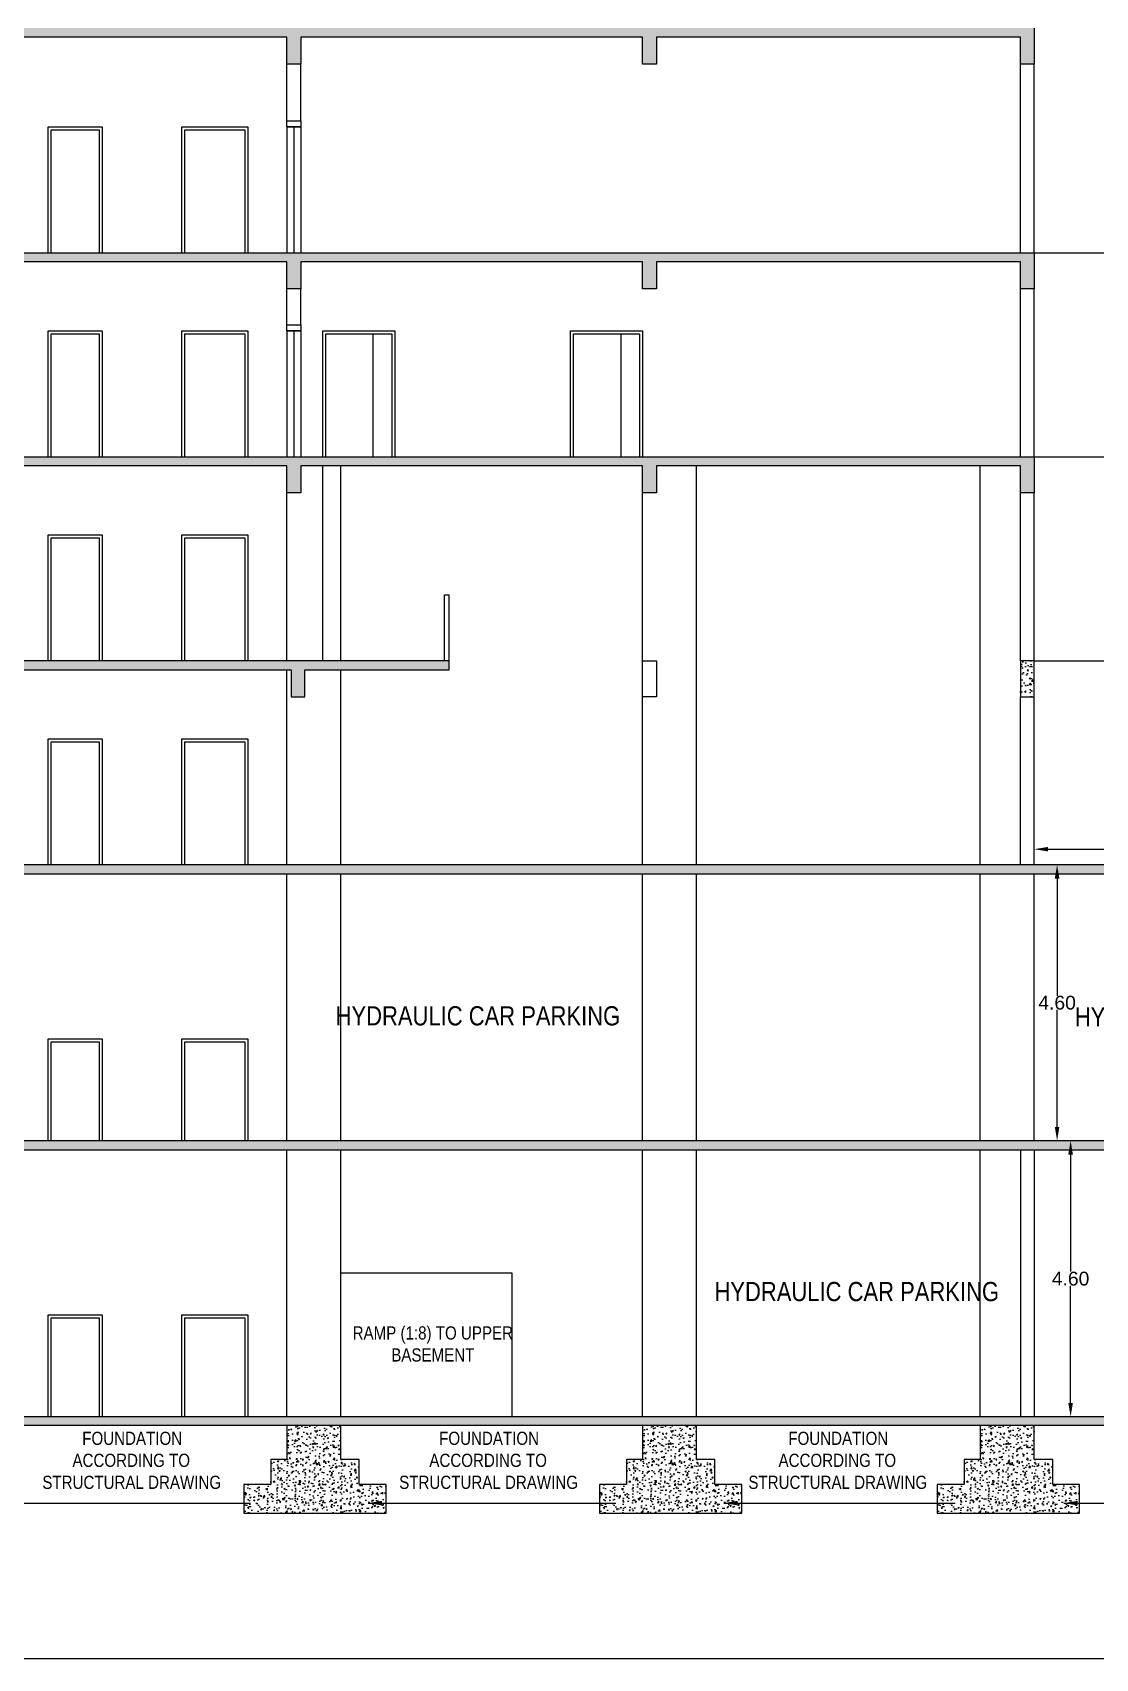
# Model space of a CAD drawing. Header units: metres. Extents: x -38 to 401, y 28 to 287.
# Drawn here: x 363.22 to 380.94, y 232.93 to 260.04 of the extents above; entities that cross this region are included whole.
import ezdxf

# ---------------------------------------------------------------- set-up
doc = ezdxf.new("R2010")
doc.units = ezdxf.units.M
doc.styles.get("Standard").update_dxf_attribs({"font": 'arial.ttf'})
doc.dimstyles.get("Standard").update_dxf_attribs({"dimtxt": 0.18, "dimasz": 0.18, "dimexe": 0.18, "dimexo": 0.0625, "dimgap": 0.09, "dimtad": 0, "dimtih": 1, "dimtoh": 1, "dimdec": 4, "dimzin": 0, "dimdsep": 46, "dimtxsty": 'Standard', "dimcen": 0.09, "dimadec": 0, "dimazin": 0, "dimtfac": 1, "dimtdec": 4, "dimtofl": 0, "dimtmove": 0, "dimatfit": 3, "dimfxl": 0, "dimtolj": 1, "dimtzin": 0, "dimarcsym": 0})

# ---------------------------------------------------------------- blocks, each defined once
blk = doc.blocks.new('*D111')
at = {"color": 0, "lineweight": -2}
for p, q in [((380.297, 245.936), (380.297, 243.983)), ((380.297, 241.796), (380.297, 243.748))]:
    blk.add_line(p, q, dxfattribs=at)
at = {"color": 0}
for points in [[(380.259, 245.936), (380.336, 245.936), (380.297, 246.166)], [(380.259, 241.796), (380.336, 241.796), (380.297, 241.566)]]:
    blk.add_solid(points, dxfattribs=at)
at = {"layer": 'Defpoints', "color": 0}
for p in [(379.917, 246.166), (379.917, 241.566), (380.297, 241.566)]:
    blk.add_point(p, dxfattribs=at)
at = {"color": 0, "lineweight": 25, "insert": (380.297, 243.866), "char_height": 0.23, "attachment_point": 5}
blk.add_mtext('\\A1;4.60', dxfattribs=at)
blk = doc.blocks.new('*D112')
at = {"color": 0, "lineweight": -2}
for p, q in [((380.522, 241.336), (380.522, 239.383)), ((380.522, 237.196), (380.522, 239.148))]:
    blk.add_line(p, q, dxfattribs=at)
at = {"color": 0}
for points in [[(380.484, 241.336), (380.561, 241.336), (380.522, 241.566)], [(380.484, 237.196), (380.561, 237.196), (380.522, 236.966)]]:
    blk.add_solid(points, dxfattribs=at)
at = {"layer": 'Defpoints', "color": 0}
for p in [(379.917, 241.566), (380.522, 236.966), (380.522, 236.966)]:
    blk.add_point(p, dxfattribs=at)
at = {"color": 0, "lineweight": 25, "insert": (380.522, 239.266), "char_height": 0.23, "attachment_point": 5}
blk.add_mtext('\\A1;4.60', dxfattribs=at)
blk = doc.blocks.new('*D114')
at = {"color": 0, "lineweight": -2}
for p, q in [((380.147, 246.426), (382.618, 246.426)), ((385.687, 246.426), (383.216, 246.426))]:
    blk.add_line(p, q, dxfattribs=at)
at = {"color": 0}
for points in [[(380.147, 246.464), (380.147, 246.388), (379.917, 246.426)], [(385.687, 246.464), (385.687, 246.388), (385.917, 246.426)]]:
    blk.add_solid(points, dxfattribs=at)
at = {"layer": 'Defpoints', "color": 0}
for p in [(385.917, 246.426), (379.917, 246.166), (385.917, 246.166)]:
    blk.add_point(p, dxfattribs=at)
at = {"color": 0, "lineweight": 25, "insert": (382.917, 246.426), "char_height": 0.23, "attachment_point": 5}
blk.add_mtext('\\A1;6.00', dxfattribs=at)

msp = doc.modelspace()

# ---------------------------------------------------------------- hatches: boundary and pattern name
at = {"lineweight": 25}
h = msp.add_hatch(dxfattribs=at)
h.set_pattern_fill('AR-CONC', scale=0.03)
h.set_pattern_definition([(50, (-2438.04541, 2568.3485), (0.215178055, -0.0188256405), [0.0225, -0.2475]), (355, (-2438.04541, 2568.3485), (-0.0416254, 0.22565764), [0.018, -0.198]), (100.4514445, (-2438.02748, 2568.34694), (0.173552654, 0.206831997), [0.019122058, -0.210342634]), (46.1842, (-2438.04541, 2568.4085), (0.3201724, -0.049655784), [0.03375, -0.37125]), (96.635635, (-2438.01873, 2568.40437), (0.280398584, 0.29223558), [0.028683103, -0.315514128]), (351.184164, (-2438.0454, 2568.4085), (0.280398584, 0.29223558), [0.027, -0.297]), (21, (-2438.01541, 2568.3935), (0.179072116, -0.120785667), [0.0225, -0.2475]), (326, (-2438.01541, 2568.3935), (0.0729946, 0.217545014), [0.018, -0.198]), (71.451445, (-2438.0005, 2568.38344), (0.252066713, 0.096759346), [0.019122057, -0.210342634]), (37.5, (-2438.045415, 2568.34851), (0.0036479566, 0.0998681561), [0, -0.1956, 0, -0.201, 0, -0.19875]), (7.5, (-2438.04541, 2568.34851), (0.0789208612, 0.1183235136), [0, -0.1146, 0, -0.1911, 0, -0.07575]), (327.5, (-2438.112315, 2568.34851), (0.1601467309, -0.0067664615), [0, -0.075, 0, -0.234, 0, -0.3105]), (317.5, (-2438.14231, 2568.3485), (0.174955851, 0.0300314947), [0, -0.0975, 0, -0.1554, 0, -0.2205])])
h.paths.add_polyline_path([(332.42718, 260.1157), (379.91718, 260.1157), (379.91718, 259.5157), (379.68718, 259.5157), (379.68718, 259.9657), (373.61718, 259.9657), (373.61718, 259.5157), (373.38718, 259.5157), (373.38718, 259.9657), (367.68718, 259.9657), (367.68718, 259.5157), (367.45718, 259.5157), (367.45718, 259.9657), (361.61718, 259.9657), (361.61718, 259.5157), (361.38718, 259.5157), (361.38718, 259.9657), (355.59718, 259.9657), (355.59718, 259.5157), (355.36718, 259.5157), (355.36718, 259.9657), (349.36718, 259.9657), (349.36718, 259.5157), (349.13718, 259.5157), (349.13718, 259.9657), (343.13718, 259.9657), (343.13718, 259.5157), (342.90718, 259.5157), (342.90718, 259.9657), (336.53718, 259.9657), (336.53718, 259.5157), (336.30718, 259.5157), (336.30718, 259.9657), (333.90718, 259.9657), (333.90718, 259.5157), (333.67718, 259.5157), (333.67718, 259.9657), (332.42718, 259.9657)])
h = msp.add_hatch(dxfattribs=at)
h.set_pattern_fill('AR-CONC', scale=0.03)
h.set_pattern_definition([(50, (-2438.04541, 2564.5985), (0.215178055, -0.0188256405), [0.0225, -0.2475]), (355, (-2438.04541, 2564.5985), (-0.0416254, 0.22565764), [0.018, -0.198]), (100.4514445, (-2438.02748, 2564.59694), (0.173552654, 0.206831997), [0.019122058, -0.210342634]), (46.1842, (-2438.04541, 2564.6585), (0.3201724, -0.049655784), [0.03375, -0.37125]), (96.635635, (-2438.01873, 2564.65437), (0.280398584, 0.29223558), [0.028683103, -0.315514128]), (351.184164, (-2438.0454, 2564.6585), (0.280398584, 0.29223558), [0.027, -0.297]), (21, (-2438.01541, 2564.6435), (0.179072116, -0.120785667), [0.0225, -0.2475]), (326, (-2438.01541, 2564.6435), (0.0729946, 0.217545014), [0.018, -0.198]), (71.451445, (-2438.0005, 2564.63344), (0.252066713, 0.096759346), [0.019122057, -0.210342634]), (37.5, (-2438.045415, 2564.59851), (0.0036479566, 0.0998681561), [0, -0.1956, 0, -0.201, 0, -0.19875]), (7.5, (-2438.04541, 2564.59851), (0.0789208612, 0.1183235136), [0, -0.1146, 0, -0.1911, 0, -0.07575]), (327.5, (-2438.112315, 2564.59851), (0.1601467309, -0.0067664615), [0, -0.075, 0, -0.234, 0, -0.3105]), (317.5, (-2438.14231, 2564.5985), (0.174955851, 0.0300314947), [0, -0.0975, 0, -0.1554, 0, -0.2205])])
h.paths.add_polyline_path([(332.42718, 256.3657), (379.91718, 256.3657), (379.91718, 255.7657), (379.68718, 255.7657), (379.68718, 256.2157), (373.61718, 256.2157), (373.61718, 255.7657), (373.38718, 255.7657), (373.38718, 256.2157), (367.68718, 256.2157), (367.68718, 255.7657), (367.45718, 255.7657), (367.45718, 256.2157), (361.61718, 256.2157), (361.61718, 255.7657), (361.38718, 255.7657), (361.38718, 256.2157), (355.59718, 256.2157), (355.59718, 255.7657), (355.36718, 255.7657), (355.36718, 256.2157), (349.36718, 256.2157), (349.36718, 255.7657), (349.13718, 255.7657), (349.13718, 256.2157), (343.13718, 256.2157), (343.13718, 255.7657), (342.90718, 255.7657), (342.90718, 256.2157), (336.53718, 256.2157), (336.53718, 255.7657), (336.30718, 255.7657), (336.30718, 256.2157), (333.90718, 256.2157), (333.90718, 255.7657), (333.67718, 255.7657), (333.67718, 256.2157), (332.42718, 256.2157)])
h = msp.add_hatch(dxfattribs=at)
h.set_pattern_fill('AR-CONC', scale=0.03)
h.set_pattern_definition([(50, (-2438.04541, 2561.1985), (0.215178055, -0.0188256405), [0.0225, -0.2475]), (355, (-2438.04541, 2561.1985), (-0.0416254, 0.22565764), [0.018, -0.198]), (100.4514445, (-2438.02748, 2561.19694), (0.173552654, 0.206831997), [0.019122058, -0.210342634]), (46.1842, (-2438.04541, 2561.2585), (0.3201724, -0.049655784), [0.03375, -0.37125]), (96.635635, (-2438.01873, 2561.25437), (0.280398584, 0.29223558), [0.028683103, -0.315514128]), (351.184164, (-2438.0454, 2561.2585), (0.280398584, 0.29223558), [0.027, -0.297]), (21, (-2438.01541, 2561.2435), (0.179072116, -0.120785667), [0.0225, -0.2475]), (326, (-2438.01541, 2561.2435), (0.0729946, 0.217545014), [0.018, -0.198]), (71.451445, (-2438.0005, 2561.23344), (0.252066713, 0.096759346), [0.019122057, -0.210342634]), (37.5, (-2438.045415, 2561.19851), (0.0036479566, 0.0998681561), [0, -0.1956, 0, -0.201, 0, -0.19875]), (7.5, (-2438.04541, 2561.19851), (0.0789208612, 0.1183235136), [0, -0.1146, 0, -0.1911, 0, -0.07575]), (327.5, (-2438.112315, 2561.19851), (0.1601467309, -0.0067664615), [0, -0.075, 0, -0.234, 0, -0.3105]), (317.5, (-2438.14231, 2561.1985), (0.174955851, 0.0300314947), [0, -0.0975, 0, -0.1554, 0, -0.2205])])
h.paths.add_polyline_path([(332.42718, 252.9657), (379.91718, 252.9657), (379.91718, 252.3657), (379.68718, 252.3657), (379.68718, 252.8157), (373.61718, 252.8157), (373.61718, 252.3657), (373.38718, 252.3657), (373.38718, 252.8157), (367.68718, 252.8157), (367.68718, 252.3657), (367.45718, 252.3657), (367.45718, 252.8157), (361.61718, 252.8157), (361.61718, 252.3657), (361.38718, 252.3657), (361.38718, 252.8157), (355.59718, 252.8157), (355.59718, 252.3657), (355.36718, 252.3657), (355.36718, 252.8157), (349.36718, 252.8157), (349.36718, 252.3657), (349.13718, 252.3657), (349.13718, 252.8157), (343.13718, 252.8157), (343.13718, 252.3657), (342.90718, 252.3657), (342.90718, 252.8157), (336.53718, 252.8157), (336.53718, 252.3657), (336.30718, 252.3657), (336.30718, 252.8157), (333.90718, 252.8157), (333.90718, 252.3657), (333.67718, 252.3657), (333.67718, 252.8157), (332.42718, 252.8157)])
h = msp.add_hatch(dxfattribs=at)
h.set_pattern_fill('AR-CONC', scale=0.03)
h.set_pattern_definition([(50, (-2426.9188, 2561.1985), (0.215178055, -0.0188256405), [0.0225, -0.2475]), (355, (-2426.9188, 2561.1985), (-0.0416254, 0.22565764), [0.018, -0.198]), (100.4514445, (-2426.90087, 2561.19694), (0.173552654, 0.206831997), [0.019122058, -0.210342634]), (46.1842, (-2426.9188, 2561.2585), (0.3201724, -0.049655784), [0.03375, -0.37125]), (96.635635, (-2426.89212, 2561.25437), (0.280398584, 0.29223558), [0.028683103, -0.315514128]), (351.184164, (-2426.9188, 2561.2585), (0.280398584, 0.29223558), [0.027, -0.297]), (21, (-2426.8888, 2561.2435), (0.179072116, -0.120785667), [0.0225, -0.2475]), (326, (-2426.8888, 2561.2435), (0.0729946, 0.217545014), [0.018, -0.198]), (71.451445, (-2426.87388, 2561.23344), (0.252066713, 0.096759346), [0.019122057, -0.210342634]), (37.5, (-2426.9188, 2561.19851), (0.0036479566, 0.0998681561), [0, -0.1956, 0, -0.201, 0, -0.19875]), (7.5, (-2426.9188, 2561.19851), (0.0789208612, 0.1183235136), [0, -0.1146, 0, -0.1911, 0, -0.07575]), (327.5, (-2426.9857, 2561.19851), (0.1601467309, -0.0067664615), [0, -0.075, 0, -0.234, 0, -0.3105]), (317.5, (-2427.0157, 2561.1985), (0.174955851, 0.0300314947), [0, -0.0975, 0, -0.1554, 0, -0.2205])])
h.paths.add_polyline_path([(370.16218, 249.5657), (332.42718, 249.5657), (332.42718, 249.4157), (333.67718, 249.4157), (333.67718, 248.9657), (333.90718, 248.9657), (333.90718, 249.4157), (336.30718, 249.4157), (336.30718, 248.9657), (336.53718, 248.9657), (336.53718, 249.4157), (342.90718, 249.4157), (342.90718, 248.9657), (343.13718, 248.9657), (343.13718, 249.4157), (349.13718, 249.4157), (349.13718, 248.9657), (349.36718, 248.9657), (349.36718, 249.4157), (355.36718, 249.4157), (355.36718, 248.9657), (355.59718, 248.9657), (355.59718, 249.4157), (361.38718, 249.4157), (361.38718, 248.9657), (361.61718, 248.9657), (361.61718, 249.4157), (367.52718, 249.4157), (367.52718, 248.9657), (367.75718, 248.9657), (367.75718, 249.4157), (370.16218, 249.4157)])
h = msp.add_hatch(dxfattribs=at)
h.set_pattern_fill('AR-CONC', scale=0.03)
h.set_pattern_definition([(50, (-2231.34477, 1453.16457), (0.215178055, -0.01882564), [0.0225, -0.2475]), (355, (-2231.34477, 1453.16457), (-0.0416254, 0.22565764), [0.018, -0.198]), (100.4514445, (-2231.32683, 1453.163), (0.173552654, 0.206831997), [0.019122058, -0.210342634]), (46.1842, (-2231.34477, 1453.22457), (0.3201724, -0.049655784), [0.03375, -0.37125]), (96.635635, (-2231.3181, 1453.22043), (0.280398584, 0.29223558), [0.028683103, -0.315514128]), (351.184164, (-2231.34477, 1453.22457), (0.280398584, 0.29223558), [0.027, -0.297]), (21, (-2231.31477, 1453.20957), (0.179072116, -0.120785667), [0.0225, -0.2475]), (326, (-2231.31477, 1453.20957), (0.0729946, 0.217545014), [0.018, -0.198]), (71.451445, (-2231.29984, 1453.1995), (0.252066713, 0.096759346), [0.019122057, -0.210342634]), (37.5, (-2231.344766, 1453.16457), (0.0036479566, 0.0998681561), [0, -0.1956, 0, -0.201, 0, -0.19875]), (7.5, (-2231.34477, 1453.16457), (0.0789208612, 0.1183235136), [0, -0.1146, 0, -0.1911, 0, -0.07575]), (327.5, (-2231.411666, 1453.16457), (0.1601467309, -0.0067664615), [0, -0.075, 0, -0.234, 0, -0.3105]), (317.5, (-2231.44167, 1453.16457), (0.174955851, 0.030031495), [0, -0.0975, 0, -0.1554, 0, -0.2205])])
h.paths.add_polyline_path([(379.91718, 249.5657), (379.68718, 249.5657), (379.68718, 248.9657), (379.91718, 248.9657)])
h = msp.add_hatch(dxfattribs=at)
h.set_pattern_fill('AR-CONC', scale=0.03)
h.set_pattern_definition([(50, (-2424.07189, 2561.1985), (0.215178055, -0.0188256405), [0.0225, -0.2475]), (355, (-2424.07189, 2561.1985), (-0.0416254, 0.22565764), [0.018, -0.198]), (100.4514445, (-2424.05396, 2561.19694), (0.173552654, 0.206831997), [0.019122058, -0.210342634]), (46.1842, (-2424.0719, 2561.2585), (0.3201724, -0.049655784), [0.03375, -0.37125]), (96.635635, (-2424.0452, 2561.25437), (0.280398584, 0.29223558), [0.028683103, -0.315514128]), (351.184164, (-2424.0719, 2561.2585), (0.280398584, 0.29223558), [0.027, -0.297]), (21, (-2424.04189, 2561.2435), (0.179072116, -0.120785667), [0.0225, -0.2475]), (326, (-2424.04189, 2561.2435), (0.0729946, 0.217545014), [0.018, -0.198]), (71.451445, (-2424.02697, 2561.23344), (0.252066713, 0.096759346), [0.019122057, -0.210342634]), (37.5, (-2424.07189, 2561.19851), (0.0036479566, 0.0998681561), [0, -0.1956, 0, -0.201, 0, -0.19875]), (7.5, (-2424.07189, 2561.19851), (0.0789208612, 0.1183235136), [0, -0.1146, 0, -0.1911, 0, -0.07575]), (327.5, (-2424.13879, 2561.19851), (0.1601467309, -0.0067664615), [0, -0.075, 0, -0.234, 0, -0.3105]), (317.5, (-2424.16879, 2561.1985), (0.174955851, 0.0300314947), [0, -0.0975, 0, -0.1554, 0, -0.2205])])
h.paths.add_polyline_path([(332.42718, 246.1657), (332.42718, 246.0157), (385.68718, 246.0157), (385.68718, 245.5657), (385.91718, 245.5657), (385.91718, 246.1657)])
h = msp.add_hatch(dxfattribs=at)
h.set_pattern_fill('AR-CONC', scale=0.03)
h.set_pattern_definition([(50, (-2172.58521, 2647.86946), (0.215178055, -0.0188256405), [0.0225, -0.2475]), (355, (-2172.5852, 2647.86946), (-0.0416254, 0.22565764), [0.018, -0.198]), (100.4514445, (-2172.56728, 2647.8679), (0.173552654, 0.206831997), [0.019122058, -0.210342634]), (46.1842, (-2172.5852, 2647.92946), (0.3201724, -0.049655784), [0.03375, -0.37125]), (96.635635, (-2172.55853, 2647.92532), (0.280398584, 0.29223558), [0.028683103, -0.315514128]), (351.184164, (-2172.5852, 2647.92946), (0.280398584, 0.29223558), [0.027, -0.297]), (21, (-2172.55521, 2647.91446), (0.179072116, -0.120785667), [0.0225, -0.2475]), (326, (-2172.5552, 2647.91446), (0.0729946, 0.217545014), [0.018, -0.198]), (71.451445, (-2172.54029, 2647.9044), (0.252066713, 0.096759346), [0.019122057, -0.210342634]), (37.5, (-2172.58521, 2647.86946), (0.0036479566, 0.0998681561), [0, -0.1956, 0, -0.201, 0, -0.19875]), (7.5, (-2172.58521, 2647.86946), (0.0789208612, 0.1183235136), [0, -0.1146, 0, -0.1911, 0, -0.07575]), (327.5, (-2172.65211, 2647.86946), (0.1601467309, -0.0067664615), [0, -0.075, 0, -0.234, 0, -0.3105]), (317.5, (-2172.68211, 2647.86946), (0.174955851, 0.0300314947), [0, -0.0975, 0, -0.1554, 0, -0.2205])])
h.paths.add_polyline_path([(385.68718, 240.9657), (385.91718, 240.9657), (385.91718, 236.8157), (332.65718, 236.8157), (332.65718, 235.0157), (329.19718, 235.0157), (329.19718, 241.4157), (317.01718, 241.4157), (317.01718, 241.5657), (329.42718, 241.5657), (329.42718, 235.1657), (332.42718, 235.1657), (332.42718, 236.9657), (385.68718, 236.9657)])
h = msp.add_hatch(dxfattribs=at)
h.set_pattern_fill('AR-CONC', scale=0.03)
h.set_pattern_definition([(50, (-2424.07189, 2556.5985), (0.215178055, -0.0188256405), [0.0225, -0.2475]), (355, (-2424.07189, 2556.5985), (-0.0416254, 0.22565764), [0.018, -0.198]), (100.4514445, (-2424.05396, 2556.59694), (0.173552654, 0.206831997), [0.019122058, -0.210342634]), (46.1842, (-2424.0719, 2556.6585), (0.3201724, -0.049655784), [0.03375, -0.37125]), (96.635635, (-2424.0452, 2556.65437), (0.280398584, 0.29223558), [0.028683103, -0.315514128]), (351.184164, (-2424.0719, 2556.6585), (0.280398584, 0.29223558), [0.027, -0.297]), (21, (-2424.04189, 2556.6435), (0.179072116, -0.120785667), [0.0225, -0.2475]), (326, (-2424.04189, 2556.6435), (0.0729946, 0.217545014), [0.018, -0.198]), (71.451445, (-2424.02697, 2556.63344), (0.252066713, 0.096759346), [0.019122057, -0.210342634]), (37.5, (-2424.07189, 2556.59851), (0.0036479566, 0.0998681561), [0, -0.1956, 0, -0.201, 0, -0.19875]), (7.5, (-2424.07189, 2556.59851), (0.0789208612, 0.1183235136), [0, -0.1146, 0, -0.1911, 0, -0.07575]), (327.5, (-2424.13879, 2556.59851), (0.1601467309, -0.0067664615), [0, -0.075, 0, -0.234, 0, -0.3105]), (317.5, (-2424.16879, 2556.5985), (0.174955851, 0.0300314947), [0, -0.0975, 0, -0.1554, 0, -0.2205])])
h.paths.add_polyline_path([(332.42718, 241.5657), (332.42718, 241.4157), (385.68718, 241.4157), (385.68718, 240.9657), (385.91718, 240.9657), (385.91718, 241.5657)])
h = msp.add_hatch(dxfattribs=at)
h.set_pattern_fill('AR-CONC', scale=0.03)
h.set_pattern_definition([(50, (-2770.0058, -118.20962), (0.215178055, -0.01882564), [0.0225, -0.2475]), (355, (-2770.0058, -118.20962), (-0.0416254, 0.22565764), [0.018, -0.198]), (100.4514445, (-2769.98786, -118.2112), (0.173552654, 0.206831997), [0.019122058, -0.210342634]), (46.1842, (-2770.0058, -118.14962), (0.3201724, -0.049655784), [0.03375, -0.37125]), (96.635635, (-2769.9791, -118.15376), (0.280398584, 0.29223558), [0.028683103, -0.315514128]), (351.184164, (-2770.0058, -118.14962), (0.280398584, 0.29223558), [0.027, -0.297]), (21, (-2769.9758, -118.16462), (0.179072116, -0.120785667), [0.0225, -0.2475]), (326, (-2769.9758, -118.16462), (0.0729946, 0.217545014), [0.018, -0.198]), (71.451445, (-2769.96087, -118.17469), (0.252066713, 0.096759346), [0.019122057, -0.210342634]), (37.5, (-2770.00579, -118.20962), (0.0036479566, 0.0998681561), [0, -0.1956, 0, -0.201, 0, -0.19875]), (7.5, (-2770.00579, -118.20962), (0.0789208612, 0.1183235136), [0, -0.1146, 0, -0.1911, 0, -0.07575]), (327.5, (-2770.07269, -118.20962), (0.1601467309, -0.0067664615), [0, -0.075, 0, -0.234, 0, -0.3105]), (317.5, (-2770.10269, -118.20962), (0.174955851, 0.030031495), [0, -0.0975, 0, -0.1554, 0, -0.2205])])
h.paths.add_polyline_path([(369.11159, 235.83534), (368.66358, 235.83534), (368.66358, 236.25429), (368.35718, 236.25429), (368.35718, 236.8157), (368.07594, 236.8157), (368.07594, 235.35861), (369.11159, 235.35861)])
h.paths.add_polyline_path([(368.07594, 236.8157), (367.45718, 236.8157), (367.45718, 236.25429), (367.1883, 236.25429), (367.1883, 235.83534), (366.74029, 235.83534), (366.74029, 235.35861), (368.07594, 235.35861)])
h = msp.add_hatch(dxfattribs=at)
h.set_pattern_fill('AR-CONC', scale=0.03)
h.set_pattern_definition([(50, (-2764.0758, -118.20962), (0.215178055, -0.01882564), [0.0225, -0.2475]), (355, (-2764.0758, -118.20962), (-0.0416254, 0.22565764), [0.018, -0.198]), (100.4514445, (-2764.05786, -118.2112), (0.173552654, 0.206831997), [0.019122058, -0.210342634]), (46.1842, (-2764.0758, -118.14962), (0.3201724, -0.049655784), [0.03375, -0.37125]), (96.635635, (-2764.0491, -118.15376), (0.280398584, 0.29223558), [0.028683103, -0.315514128]), (351.184164, (-2764.0758, -118.14962), (0.280398584, 0.29223558), [0.027, -0.297]), (21, (-2764.0458, -118.16462), (0.179072116, -0.120785667), [0.0225, -0.2475]), (326, (-2764.0458, -118.16462), (0.0729946, 0.217545014), [0.018, -0.198]), (71.451445, (-2764.03087, -118.17469), (0.252066713, 0.096759346), [0.019122057, -0.210342634]), (37.5, (-2764.07579, -118.20962), (0.0036479566, 0.0998681561), [0, -0.1956, 0, -0.201, 0, -0.19875]), (7.5, (-2764.07579, -118.20962), (0.0789208612, 0.1183235136), [0, -0.1146, 0, -0.1911, 0, -0.07575]), (327.5, (-2764.14269, -118.20962), (0.1601467309, -0.0067664615), [0, -0.075, 0, -0.234, 0, -0.3105]), (317.5, (-2764.17269, -118.20962), (0.174955851, 0.030031495), [0, -0.0975, 0, -0.1554, 0, -0.2205])])
h.paths.add_polyline_path([(375.04159, 235.83534), (374.59358, 235.83534), (374.59358, 236.25429), (374.28718, 236.25429), (374.28718, 236.8157), (374.00594, 236.8157), (374.00594, 235.35861), (375.04159, 235.35861)])
h.paths.add_polyline_path([(374.00594, 236.8157), (373.38718, 236.8157), (373.38718, 236.25429), (373.1183, 236.25429), (373.1183, 235.83534), (372.67029, 235.83534), (372.67029, 235.35861), (374.00594, 235.35861)])
h = msp.add_hatch(dxfattribs=at)
h.set_pattern_fill('AR-CONC', scale=0.03)
h.set_pattern_definition([(50, (-2758.4458, -118.20962), (0.215178055, -0.01882564), [0.0225, -0.2475]), (355, (-2758.4458, -118.20962), (-0.0416254, 0.22565764), [0.018, -0.198]), (100.4514445, (-2758.42786, -118.2112), (0.173552654, 0.206831997), [0.019122058, -0.210342634]), (46.1842, (-2758.4458, -118.14962), (0.3201724, -0.049655784), [0.03375, -0.37125]), (96.635635, (-2758.4191, -118.15376), (0.280398584, 0.29223558), [0.028683103, -0.315514128]), (351.184164, (-2758.4458, -118.14962), (0.280398584, 0.29223558), [0.027, -0.297]), (21, (-2758.4158, -118.16462), (0.179072116, -0.120785667), [0.0225, -0.2475]), (326, (-2758.4158, -118.16462), (0.0729946, 0.217545014), [0.018, -0.198]), (71.451445, (-2758.40087, -118.17469), (0.252066713, 0.096759346), [0.019122057, -0.210342634]), (37.5, (-2758.44579, -118.20962), (0.0036479566, 0.0998681561), [0, -0.1956, 0, -0.201, 0, -0.19875]), (7.5, (-2758.44579, -118.20962), (0.0789208612, 0.1183235136), [0, -0.1146, 0, -0.1911, 0, -0.07575]), (327.5, (-2758.51269, -118.20962), (0.1601467309, -0.0067664615), [0, -0.075, 0, -0.234, 0, -0.3105]), (317.5, (-2758.54269, -118.20962), (0.174955851, 0.030031495), [0, -0.0975, 0, -0.1554, 0, -0.2205])])
h.paths.add_polyline_path([(380.67159, 235.83534), (380.22358, 235.83534), (380.22358, 236.25429), (379.91718, 236.25429), (379.91718, 236.8157), (379.63594, 236.8157), (379.63594, 235.35861), (380.67159, 235.35861)])
h.paths.add_polyline_path([(379.63594, 236.8157), (379.01718, 236.8157), (379.01718, 236.25429), (378.7483, 236.25429), (378.7483, 235.83534), (378.30029, 235.83534), (378.30029, 235.35861), (379.63594, 235.35861)])

# ---------------------------------------------------------------- linework, layer by layer
at = {"color": 7, "lineweight": 25}
for p, q in [((367.45718, 258.5657), (367.45718, 259.5157)), ((367.68718, 258.5657), (367.68718, 259.5157)), ((379.68718, 256.3657), (379.68718, 259.5157)), ((379.91718, 256.3657), (379.91718, 259.5157)), ((367.45718, 258.4657), (367.68718, 258.4657)), ((367.45718, 258.4657), (367.45718, 256.3657)), ((367.57218, 258.4657), (367.57218, 256.3657)), ((367.68718, 258.4657), (367.68718, 256.3657)), ((379.91718, 256.3657), (396.98743, 256.3657)), ((367.45718, 255.1657), (367.45718, 255.7657)), ((367.68718, 255.1657), (367.68718, 255.7657)), ((379.68718, 252.9657), (379.68718, 255.7657)), ((379.91718, 252.9657), (379.91718, 255.7657)), ((367.45718, 255.0657), (367.68718, 255.0657)), ((367.45718, 255.0657), (367.45718, 252.9657)), ((367.57218, 255.0657), (367.57218, 252.9657)), ((367.68718, 255.0657), (367.68718, 252.9657)), ((368.89185, 255.0157), (368.89185, 252.9657)), ((373.02185, 255.0157), (373.02185, 252.9657)), ((379.91718, 252.9657), (396.9987, 252.9657)), ((367.45718, 249.5657), (367.45718, 252.8157)), ((367.45718, 249.5657), (367.45718, 252.8157)), ((368.05718, 249.5657), (368.05718, 252.8157)), ((368.35718, 249.5657), (368.35718, 252.8157)), ((373.38718, 246.1657), (373.38718, 252.8157)), ((373.38718, 246.1657), (373.38718, 252.8157)), ((374.28718, 246.1657), (374.28718, 252.8157)), ((379.01718, 246.1657), (379.01718, 252.8157)), ((379.68718, 249.5657), (379.68718, 252.3657)), ((379.91718, 249.5657), (379.91718, 252.3657)), ((370.08718, 250.6657), (370.16218, 250.6657)), ((370.08718, 249.5657), (370.08718, 250.6657)), ((370.16218, 249.5657), (370.16218, 250.6657)), ((367.45718, 246.1657), (367.45718, 249.4157)), ((368.35718, 246.1657), (368.35718, 249.4157)), ((370.16218, 249.4157), (370.16218, 249.5657)), ((379.91718, 249.5657), (379.68718, 249.5657)), ((379.91718, 249.5657), (396.98554, 249.5657)), ((379.68718, 246.1657), (379.68718, 248.9657)), ((379.91718, 246.1657), (379.91718, 248.9657)), ((367.45718, 241.5657), (367.45718, 246.0157)), ((368.35718, 241.5657), (368.35718, 246.0157)), ((373.38718, 241.5657), (373.38718, 246.0157)), ((374.28718, 241.5657), (374.28718, 246.0157)), ((379.01718, 241.5657), (379.01718, 246.0157)), ((379.91718, 241.5657), (379.91718, 246.0157)), ((367.45718, 236.9657), (367.45718, 241.4157)), ((368.35718, 236.9657), (368.35718, 241.4157)), ((373.38718, 236.9657), (373.38718, 241.4157)), ((374.28718, 236.9657), (374.28718, 241.4157)), ((379.01718, 236.9657), (379.01718, 241.4157)), ((379.68718, 241.4157), (379.68718, 236.9657)), ((379.91718, 241.4157), (379.91718, 236.9657)), ((310.2575, 232.93441), (390.98153, 232.93441))]:
    msp.add_line(p, q, dxfattribs=at)
for points in [[(379.91718, 260.1157), (379.91718, 259.5157), (379.68718, 259.5157), (379.68718, 259.9657), (373.61718, 259.9657), (373.61718, 259.5157), (373.38718, 259.5157), (373.38718, 259.9657), (367.68718, 259.9657), (367.68718, 259.5157), (367.45718, 259.5157), (367.45718, 259.9657), (361.61718, 259.9657)], [(363.47718, 256.3657), (363.47718, 258.4657), (364.37718, 258.4657), (364.37718, 256.3657)], [(363.52718, 256.3657), (363.52718, 258.4157), (364.32718, 258.4157), (364.32718, 256.3657)], [(365.70718, 256.3657), (365.70718, 258.4657), (366.80718, 258.4657), (366.80718, 256.3657)], [(365.75718, 256.3657), (365.75718, 258.4157), (366.75718, 258.4157), (366.75718, 256.3657)], [(332.42718, 256.3657), (379.91718, 256.3657), (379.91718, 255.7657), (379.68718, 255.7657), (379.68718, 256.2157), (373.61718, 256.2157), (373.61718, 255.7657), (373.38718, 255.7657), (373.38718, 256.2157), (367.68718, 256.2157), (367.68718, 255.7657), (367.45718, 255.7657), (367.45718, 256.2157), (361.61718, 256.2157)], [(363.47718, 252.9657), (363.47718, 255.0657), (364.37718, 255.0657), (364.37718, 252.9657)], [(363.52718, 252.9657), (363.52718, 255.0157), (364.32718, 255.0157), (364.32718, 252.9657)], [(365.70718, 252.9657), (365.70718, 255.0657), (366.80718, 255.0657), (366.80718, 252.9657)], [(365.75718, 252.9657), (365.75718, 255.0157), (366.75718, 255.0157), (366.75718, 252.9657)], [(368.05718, 252.9657), (368.05718, 255.0657), (369.25718, 255.0657), (369.25718, 252.9657)], [(368.10718, 252.9657), (368.10718, 255.0157), (369.20718, 255.0157), (369.20718, 252.9657)], [(372.18718, 252.9657), (372.18718, 255.0657), (373.38718, 255.0657), (373.38718, 252.9657)], [(372.23718, 252.9657), (372.23718, 255.0157), (373.33718, 255.0157), (373.33718, 252.9657)], [(332.42718, 252.9657), (379.91718, 252.9657), (379.91718, 252.3657), (379.68718, 252.3657), (379.68718, 252.8157), (373.61718, 252.8157), (373.61718, 252.3657), (373.38718, 252.3657), (373.38718, 252.8157), (367.68718, 252.8157), (367.68718, 252.3657), (367.45718, 252.3657), (367.45718, 252.8157), (361.61718, 252.8157)], [(363.47718, 249.5657), (363.47718, 251.6657), (364.37718, 251.6657), (364.37718, 249.5657)], [(363.52718, 249.5657), (363.52718, 251.6157), (364.32718, 251.6157), (364.32718, 249.5657)], [(365.70718, 249.5657), (365.70718, 251.6657), (366.80718, 251.6657), (366.80718, 249.5657)], [(365.75718, 249.5657), (365.75718, 251.6157), (366.75718, 251.6157), (366.75718, 249.5657)], [(336.53718, 249.4157), (342.90718, 249.4157), (342.90718, 248.9657), (343.13718, 248.9657), (343.13718, 249.4157), (349.13718, 249.4157), (349.13718, 248.9657), (349.36718, 248.9657), (349.36718, 249.4157), (355.36718, 249.4157), (355.36718, 248.9657), (355.59718, 248.9657), (355.59718, 249.4157), (361.38718, 249.4157), (361.38718, 248.9657), (361.61718, 248.9657), (361.61718, 249.4157), (367.52718, 249.4157), (367.52718, 248.9657), (367.75718, 248.9657), (367.75718, 249.4157), (370.16218, 249.4157), (370.16218, 249.5657), (332.42718, 249.5657)], [(379.68718, 249.5657), (379.68718, 248.9657), (379.91718, 248.9657), (379.91718, 249.5657)], [(363.47718, 246.1657), (363.47718, 248.2657), (364.37718, 248.2657), (364.37718, 246.1657)], [(363.52718, 246.1657), (363.52718, 248.2157), (364.32718, 248.2157), (364.32718, 246.1657)], [(365.70718, 246.1657), (365.70718, 248.2657), (366.80718, 248.2657), (366.80718, 246.1657)], [(365.75718, 246.1657), (365.75718, 248.2157), (366.75718, 248.2157), (366.75718, 246.1657)], [(363.47718, 241.5657), (363.47718, 243.2657), (364.37718, 243.2657), (364.37718, 241.5657)], [(363.52718, 241.5657), (363.52718, 243.2157), (364.32718, 243.2157), (364.32718, 241.5657)], [(365.70718, 241.5657), (365.70718, 243.2657), (366.80718, 243.2657), (366.80718, 241.5657)], [(365.75718, 241.5657), (365.75718, 243.2157), (366.75718, 243.2157), (366.75718, 241.5657)], [(368.35718, 236.9657), (368.35718, 239.3657), (371.20718, 239.3657), (371.20718, 236.9657)], [(363.47718, 236.9657), (363.47718, 238.6657), (364.37718, 238.6657), (364.37718, 236.9657)], [(363.52718, 236.9657), (363.52718, 238.6157), (364.32718, 238.6157), (364.32718, 236.9657)], [(365.70718, 236.9657), (365.70718, 238.6657), (366.80718, 238.6657), (366.80718, 236.9657)], [(365.75718, 236.9657), (365.75718, 238.6157), (366.75718, 238.6157), (366.75718, 236.9657)], [(367.45718, 236.8157), (367.45718, 236.25429), (367.1883, 236.25429), (367.1883, 235.83534), (366.74029, 235.83534), (366.74029, 235.35861), (369.11159, 235.35861), (369.11159, 235.83534), (368.66358, 235.83534), (368.66358, 236.25429), (368.35718, 236.25429), (368.35718, 236.8157)], [(373.38718, 236.8157), (373.38718, 236.25429), (373.1183, 236.25429), (373.1183, 235.83534), (372.67029, 235.83534), (372.67029, 235.35861), (375.04159, 235.35861), (375.04159, 235.83534), (374.59358, 235.83534), (374.59358, 236.25429), (374.28718, 236.25429), (374.28718, 236.8157)], [(379.01718, 236.8157), (379.01718, 236.25429), (378.7483, 236.25429), (378.7483, 235.83534), (378.30029, 235.83534), (378.30029, 235.35861), (380.67159, 235.35861), (380.67159, 235.83534), (380.22358, 235.83534), (380.22358, 236.25429), (379.91718, 236.25429), (379.91718, 236.8157)]]:
    msp.add_lwpolyline(points, dxfattribs=at)
for points in [[(367.68718, 258.4657), (367.45718, 258.4657), (367.45718, 258.5657), (367.68718, 258.5657)], [(367.68718, 255.0657), (367.45718, 255.0657), (367.45718, 255.1657), (367.68718, 255.1657)], [(373.61718, 249.5657), (373.61718, 248.9657), (373.38718, 248.9657), (373.38718, 249.5657)], [(332.42718, 246.1657), (332.42718, 246.0157), (385.68718, 246.0157), (385.68718, 245.5657), (385.91718, 245.5657), (385.91718, 246.1657)], [(385.68718, 240.9657), (385.91718, 240.9657), (385.91718, 236.8157), (332.65718, 236.8157), (332.65718, 235.0157), (329.19718, 235.0157), (329.19718, 241.4157), (317.01718, 241.4157), (317.01718, 241.5657), (329.42718, 241.5657), (329.42718, 235.1657), (332.42718, 235.1657), (332.42718, 236.9657), (385.68718, 236.9657)], [(332.42718, 241.5657), (332.42718, 241.4157), (385.68718, 241.4157), (385.68718, 240.9657), (385.91718, 240.9657), (385.91718, 241.5657)]]:
    msp.add_lwpolyline(points, close=True, dxfattribs=at)

# ---------------------------------------------------------------- texts
at = {"color": 7, "lineweight": 25, "attachment_point": 1}
for s, insert, char_height, width in [('{\\fArial Narrow|b0|i0|c0|p34;\\W5.5449;  \\W1;HYDRAULIC CAR PARKING }', (367.13903, 243.80786), 0.32, 6.9552799), ('{\\fArial Narrow|b0|i0|c0|p34;\\W5.5449;  \\W1;HYDRAULIC CAR PARKING }', (379.46203, 243.79109), 0.32, 6.9552799), ('{\\fArial Narrow|b0|i0|c0|p34;\\W5.5449;  \\W1;HYDRAULIC CAR PARKING }', (373.45505, 239.2116), 0.32, 6.9552799), ('{\\fArial Narrow|b0|i0|c0|p34;\\W7.67598;    \\W1;RAMP (1:8) TO UPPER\\P\\W9.97469;    \\W1;BASEMENT}', (366.40124, 238.47142), 0.22, 6.9552799), ('{\\fArial Narrow|b0|i0|c0|p34;\\W5.19688;  \\W1;FOUNDATION\\P{\\W8.071496; }ACCORDING TO \\P{\\W0.896978; }STRUCTURAL DRAWING}', (363.31692, 236.71474), 0.22, 3.0805669), ('{\\fArial Narrow|b0|i0|c0|p34;\\W5.19688;  \\W1;FOUNDATION\\P{\\W8.071496; }ACCORDING TO \\P{\\W0.896978; }STRUCTURAL DRAWING}', (369.26633, 236.71474), 0.22, 3.0805669), ('{\\fArial Narrow|b0|i0|c0|p34;\\W5.19688;  \\W1;FOUNDATION\\P{\\W8.071496; }ACCORDING TO \\P{\\W0.896978; }STRUCTURAL DRAWING}', (375.08769, 236.71474), 0.22, 3.0805669)]:
    msp.add_mtext(s, dxfattribs=dict(at, insert=insert, char_height=char_height, width=width))

# ---------------------------------------------------------------- dimensions: what is measured, and where the dimension line sits
at = {"color": 7, "lineweight": 25}
dim = msp.add_linear_dim(base=(385.91718, 246.42601), p1=(379.91718, 246.1657), p2=(385.91718, 246.1657), text='6.00', dimstyle='Standard', override={"dimscale": 1, "dimtxt": 0.23, "dimasz": 0.23, "dimgap": 0, "dimse1": 1, "dimse2": 1, "dimtmove": 1}, dxfattribs=at)
dim.commit()
dim.dimension.update_dxf_attribs({"geometry": '*D114', "text_midpoint": (382.91718, 246.42601)})
for base, p1, p2, picture, middle in [((380.29717, 241.5657), (379.91718, 246.1657), (379.91718, 241.5657), '*D111', (380.29717, 243.8657)), ((380.52217, 236.9657), (379.91718, 241.5657), (380.52217, 236.9657), '*D112', (380.52217, 239.2657))]:
    dim = msp.add_linear_dim(base=base, p1=p1, p2=p2, angle=90, text='4.60', dimstyle='Standard', override={"dimscale": 1, "dimtxt": 0.23, "dimasz": 0.23, "dimgap": 0, "dimse1": 1, "dimse2": 1, "dimtmove": 1}, dxfattribs=at)
    dim.commit()
    dim.dimension.update_dxf_attribs({"geometry": picture, "text_midpoint": middle})

# ---------------------------------------------------------------- leaders
for points in [[(362.57909, 235.52469), (366.85129, 235.52469)], [(368.81159, 235.52469), (372.9382, 235.52469)], [(374.74159, 235.52469), (378.60029, 235.52469)], [(380.41143, 235.52469), (384.87607, 235.52469)]]:
    msp.add_leader(points, dimstyle='Standard', override={"dimscale": 1, "dimtxt": 0.23, "dimasz": 0.23, "dimgap": 0, "dimse1": 1, "dimse2": 1, "dimtmove": 1}, dxfattribs=at)

doc.saveas('drawing.dxf')
